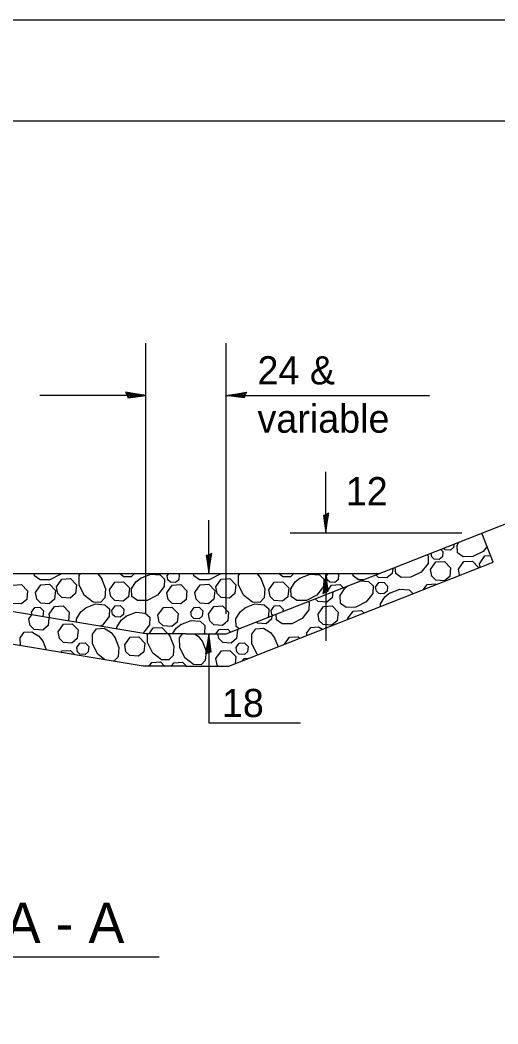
# Model space of a CAD drawing. Extents: x -0.01 to 2.83, y -0.17 to 1.83.
# Drawn here: x 0.9758 to 1.1736, y 1.4178 to 1.8333 of the extents above; entities that cross this region are included whole.
import ezdxf

# ---------------------------------------------------------------- set-up
doc = ezdxf.new("R2010")
doc.units = 0
for name, color, linetype in [('RD_Pr_Roadway_Dimensions', 7, 'Continuous'), ('RD_Pr_Roadway_Notes', 7, 'Continuous'), ('SH_General_Details', 7, 'Continuous'), ('SH_Printer_Plotting_Border', 7, 'Continuous')]:
    doc.layers.add(name, color=color, linetype=linetype)

msp = doc.modelspace()

# ---------------------------------------------------------------- linework, layer by layer
at = {"layer": 'RD_Pr_Roadway_Dimensions'}
for p, q in [((1.02778, 1.58757), (1.02778, 1.69954)), ((1.06111, 1.58757), (1.06111, 1.69954)), ((1.02778, 1.67793), (0.98398, 1.67793)), ((1.06111, 1.67793), (1.14523, 1.67793)), ((1.10234, 1.6209), (1.10234, 1.64631)), ((1.05388, 1.60423), (1.05388, 1.62633)), ((1.15862, 1.6209), (1.08758, 1.6209)), ((1.05388, 1.57923), (1.05388, 1.54243)), ((1.05388, 1.54243), (1.09188, 1.54243))]:
    msp.add_line(p, q, dxfattribs=at)
for points in [[(1.02013, 1.67804), (1.02039, 1.6769), (1.02362, 1.67739), (1.02778, 1.67793), (1.02334, 1.67854), (1.01945, 1.67923), (1.02013, 1.67804), (1.02047, 1.67729), (1.02499, 1.67794), (1.02005, 1.67881), (1.02078, 1.67783), (1.02285, 1.67797), (1.02086, 1.67827)], [(1.06877, 1.67804), (1.06851, 1.6769), (1.06527, 1.67739), (1.06111, 1.67793), (1.06556, 1.67854), (1.06945, 1.67923), (1.06877, 1.67804), (1.06842, 1.67729), (1.06391, 1.67794), (1.06884, 1.67881), (1.06812, 1.67783), (1.06604, 1.67797), (1.06804, 1.67827)], [(1.10245, 1.62855), (1.10131, 1.62829), (1.1018, 1.62506), (1.10234, 1.6209), (1.10295, 1.62534), (1.10363, 1.62923), (1.10245, 1.62855), (1.10169, 1.62821), (1.10234, 1.62369), (1.10321, 1.62863), (1.10224, 1.6279), (1.10237, 1.62583), (1.10267, 1.62782)], [(1.05399, 1.61188), (1.05285, 1.61163), (1.05334, 1.60839), (1.05388, 1.60423), (1.05449, 1.60867), (1.05517, 1.61257), (1.05399, 1.61188), (1.05324, 1.61154), (1.05389, 1.60703), (1.05475, 1.61196), (1.05378, 1.61123), (1.05391, 1.60916), (1.05422, 1.61116)], [(1.05377, 1.57158), (1.05491, 1.57184), (1.05442, 1.57507), (1.05388, 1.57923), (1.05327, 1.57479), (1.05259, 1.5709), (1.05377, 1.57158), (1.05452, 1.57192), (1.05387, 1.57644), (1.05301, 1.5715), (1.05398, 1.57223), (1.05385, 1.5743), (1.05355, 1.57231)]]:
    msp.add_lwpolyline(points, dxfattribs=at)
at = {"layer": 'RD_Pr_Roadway_Notes'}
msp.add_line((0.85736, 1.44546), (1.03336, 1.44546), dxfattribs=at)
at = {"layer": 'SH_General_Details'}
for p, q in [((2.83333, 1.83333), (-0.00001, 1.83333)), ((1.06111, 1.57923), (1.32269, 1.6822)), ((1.02778, 1.57923), (0.7449, 1.62638)), ((1.17165, 1.60898), (1.16696, 1.6209)), ((1.06222, 1.5659), (1.17165, 1.60898)), ((1.02668, 1.5659), (0.77559, 1.60775)), ((0.87778, 1.60423), (1.12462, 1.60423)), ((1.10234, 1.60423), (1.10234, 1.57635)), ((1.04445, 1.57923), (1.02778, 1.57923)), ((1.04445, 1.57923), (1.06111, 1.57923)), ((1.05388, 1.57923), (1.05388, 1.57923)), ((1.04445, 1.5659), (1.02668, 1.5659)), ((1.04445, 1.5659), (1.06222, 1.5659))]:
    msp.add_line(p, q, dxfattribs=at)
msp.add_lwpolyline([(0.16666, 1.79167), (2.79166, 1.79167), (2.79166, 0.04167), (0.16666, 0.04167)], close=True, dxfattribs=at)
for points in [[(1.16911, 1.61544), (1.16748, 1.61337), (1.16319, 1.61122), (1.15914, 1.61115), (1.15686, 1.61277), (1.15665, 1.61599), (1.15738, 1.61713)], [(1.14995, 1.61421), (1.15081, 1.61331), (1.1506, 1.61114), (1.14927, 1.61004), (1.14715, 1.61019), (1.14616, 1.61116), (1.14588, 1.6126)], [(1.15535, 1.61633), (1.15522, 1.61503), (1.1539, 1.61393), (1.15178, 1.61408), (1.15116, 1.61468)], [(1.14423, 1.61195), (1.1447, 1.6115), (1.14464, 1.60838), (1.14186, 1.60483), (1.13757, 1.60268), (1.13352, 1.60261), (1.13125, 1.60423), (1.13107, 1.60677)], [(1.14568, 1.60582), (1.14792, 1.60901), (1.1515, 1.60921), (1.15399, 1.60663), (1.15363, 1.60302), (1.15142, 1.60118), (1.14788, 1.60144), (1.14622, 1.60305), (1.14568, 1.60582)], [(1.15724, 1.60595), (1.15948, 1.60914), (1.16306, 1.60934), (1.16555, 1.60676), (1.16553, 1.60657)], [(1.16593, 1.60829), (1.16817, 1.61148), (1.17061, 1.61162)], [(0.9927, 1.60423), (0.99235, 1.60379), (0.98806, 1.60165), (0.98401, 1.60157), (0.98174, 1.60319), (0.98167, 1.60423)], [(1.0095, 1.60213), (1.01116, 1.59793), (1.01083, 1.59408), (1.00909, 1.59225), (1.00597, 1.59231), (1.00241, 1.59509), (1.00027, 1.59938), (1.0002, 1.60343), (1.00077, 1.60423)], [(1.00767, 1.60423), (1.00792, 1.60407), (1.00961, 1.60196)], [(1.02311, 1.60423), (1.02177, 1.60283), (1.01865, 1.60289), (1.01692, 1.60423)], [(1.03666, 1.60325), (1.03735, 1.60423)], [(1.04116, 1.60423), (1.04164, 1.60374), (1.04143, 1.60157), (1.0401, 1.60046), (1.03798, 1.60062), (1.03698, 1.60158), (1.03666, 1.60325)], [(1.05865, 1.60423), (1.05831, 1.60379), (1.05402, 1.60165), (1.04997, 1.60157), (1.04769, 1.60319), (1.04762, 1.60423)], [(1.07546, 1.60213), (1.07712, 1.59793), (1.07679, 1.59408), (1.07505, 1.59225), (1.07192, 1.59231), (1.06837, 1.59509), (1.06623, 1.59938), (1.06615, 1.60343), (1.06673, 1.60423)], [(1.07363, 1.60423), (1.07388, 1.60407), (1.07557, 1.60196)], [(1.08906, 1.60423), (1.08773, 1.60283), (1.0846, 1.60289), (1.08288, 1.60423)], [(1.10222, 1.59658), (1.10337, 1.59684), (1.10287, 1.60007), (1.10234, 1.60423), (1.10173, 1.59979), (1.10104, 1.5959), (1.10222, 1.59658), (1.10298, 1.59692), (1.10233, 1.60144), (1.10146, 1.5965), (1.10243, 1.59723), (1.1023, 1.5993), (1.102, 1.59731)], [(1.10262, 1.60325), (1.10331, 1.60423)], [(1.10712, 1.60423), (1.1076, 1.60374), (1.10738, 1.60157), (1.10606, 1.60046), (1.10394, 1.60062), (1.10294, 1.60158), (1.10262, 1.60325)], [(1.11796, 1.60161), (1.11593, 1.60157), (1.11365, 1.60319), (1.11358, 1.60423)], [(1.13006, 1.60638), (1.12985, 1.6042), (1.12764, 1.60236), (1.1241, 1.60262), (1.12307, 1.60362)], [(1.12461, 1.60423), (1.12461, 1.60423)], [(1.15772, 1.6035), (1.15725, 1.60595)], [(1.16622, 1.60684), (1.16594, 1.60829)], [(0.99081, 1.59871), (0.99305, 1.6019), (0.99662, 1.6021), (0.99911, 1.59952), (0.99875, 1.59591), (0.99654, 1.59407), (0.99301, 1.59433), (0.99135, 1.59594), (0.99081, 1.59871)], [(1.01273, 1.59742), (1.01497, 1.60061), (1.01855, 1.60082), (1.02104, 1.59824), (1.02068, 1.59462), (1.01847, 1.59279), (1.01493, 1.59304), (1.01327, 1.59465), (1.01273, 1.59742)], [(1.02565, 1.60234), (1.02985, 1.604), (1.0337, 1.60367), (1.03553, 1.60193), (1.03547, 1.5988), (1.03269, 1.59525), (1.0284, 1.59311), (1.02435, 1.59303), (1.02207, 1.59465), (1.02186, 1.59788), (1.02371, 1.60076), (1.02582, 1.60245)], [(1.05676, 1.59871), (1.059, 1.6019), (1.06258, 1.6021), (1.06507, 1.59952), (1.06471, 1.59591), (1.0625, 1.59407), (1.05897, 1.59433), (1.0573, 1.59594), (1.05676, 1.59871)], [(1.07869, 1.59742), (1.08093, 1.60061), (1.08451, 1.60082), (1.08699, 1.59824), (1.08663, 1.59462), (1.08442, 1.59279), (1.08089, 1.59304), (1.07923, 1.59465), (1.07869, 1.59742)], [(1.09161, 1.60234), (1.0958, 1.604), (1.09965, 1.60367), (1.10148, 1.60193), (1.10142, 1.5988), (1.09865, 1.59525), (1.09435, 1.59311), (1.09031, 1.59303), (1.08803, 1.59465), (1.08781, 1.59788), (1.08966, 1.60076), (1.09178, 1.60245)], [(1.11675, 1.60113), (1.12007, 1.60085), (1.1219, 1.59911), (1.12184, 1.59598), (1.11907, 1.59243), (1.11477, 1.59028), (1.11073, 1.59021), (1.10845, 1.59183), (1.10823, 1.59505), (1.11008, 1.59794), (1.1115, 1.59907)], [(1.12292, 1.59853), (1.12427, 1.60044), (1.12641, 1.60057), (1.12791, 1.59902), (1.12769, 1.59685), (1.12636, 1.59575), (1.12424, 1.5959), (1.12325, 1.59687), (1.12292, 1.59853)], [(0.97055, 1.59624), (0.97279, 1.59943), (0.97637, 1.59963), (0.97886, 1.59706), (0.9785, 1.59344), (0.97629, 1.5916), (0.97276, 1.59186), (0.97109, 1.59347), (0.97056, 1.59624)], [(0.98211, 1.59637), (0.98436, 1.59956), (0.98793, 1.59977), (0.99042, 1.59719), (0.99006, 1.59357), (0.98785, 1.59173), (0.98432, 1.59199), (0.98266, 1.5936), (0.98212, 1.59637)], [(1.03651, 1.59624), (1.03875, 1.59943), (1.04233, 1.59963), (1.04482, 1.59706), (1.04446, 1.59344), (1.04225, 1.5916), (1.03871, 1.59186), (1.03705, 1.59347), (1.03651, 1.59624)], [(1.04807, 1.59637), (1.05031, 1.59956), (1.05389, 1.59977), (1.05638, 1.59719), (1.05602, 1.59357), (1.05381, 1.59173), (1.05027, 1.59199), (1.04861, 1.5936), (1.04807, 1.59637)], [(1.10518, 1.59658), (1.10494, 1.59417), (1.10273, 1.59233), (1.09919, 1.59259), (1.09799, 1.59375)], [(1.10247, 1.59624), (1.10471, 1.59943), (1.10829, 1.59963), (1.10957, 1.59831)], [(1.1026, 1.59556), (1.10247, 1.59624)], [(1.125, 1.59061), (1.12493, 1.59161), (1.12678, 1.5945), (1.1289, 1.59618)], [(1.12873, 1.59608), (1.13292, 1.59774), (1.13677, 1.59741), (1.13838, 1.59588)], [(1.14281, 1.59762), (1.14425, 1.59967), (1.14782, 1.59988), (1.14802, 1.59968)], [(1.09508, 1.5926), (1.09542, 1.59228), (1.09536, 1.58915), (1.09258, 1.5856), (1.08829, 1.58345), (1.08425, 1.58338), (1.08197, 1.585), (1.08181, 1.58738)], [(0.98047, 1.58822), (0.98182, 1.59013), (0.98397, 1.59025), (0.98546, 1.58871), (0.98524, 1.58654), (0.98503, 1.58636)], [(0.9807, 1.58708), (0.98048, 1.58822)], [(0.98782, 1.58739), (0.99006, 1.59058), (0.99364, 1.59078), (0.99612, 1.58821), (0.99576, 1.58459), (0.99574, 1.58457)], [(0.99916, 1.584), (0.99906, 1.58548), (1.00091, 1.58836), (1.00303, 1.59005)], [(1.00286, 1.58994), (1.00705, 1.5916), (1.0109, 1.59127), (1.01273, 1.58953), (1.01267, 1.58641), (1.00989, 1.58285), (1.00893, 1.58237)], [(1.01375, 1.58895), (1.0151, 1.59087), (1.01724, 1.59099), (1.01873, 1.58944), (1.01852, 1.58727), (1.01719, 1.58617), (1.01507, 1.58632), (1.01408, 1.58729), (1.01375, 1.58895)], [(1.01956, 1.5865), (1.02375, 1.58816), (1.0276, 1.58783), (1.02943, 1.58609), (1.02937, 1.58296), (1.02661, 1.57943)], [(1.03283, 1.58691), (1.03508, 1.5901), (1.03865, 1.5903), (1.04114, 1.58772), (1.04078, 1.58411), (1.03857, 1.58227), (1.03504, 1.58253), (1.03338, 1.58414), (1.03284, 1.58691)], [(1.04643, 1.58822), (1.04778, 1.59013), (1.04992, 1.59025), (1.05142, 1.58871), (1.0512, 1.58654), (1.04987, 1.58544), (1.04775, 1.58559), (1.04676, 1.58656), (1.04643, 1.58822)], [(1.05378, 1.58739), (1.05602, 1.59058), (1.05959, 1.59078), (1.06208, 1.58821), (1.06172, 1.58459), (1.05951, 1.58275), (1.05598, 1.58301), (1.05432, 1.58462), (1.05378, 1.58739)], [(1.0665, 1.58135), (1.06523, 1.58226), (1.06502, 1.58548), (1.06687, 1.58836), (1.06898, 1.59005)], [(1.06881, 1.58994), (1.07301, 1.5916), (1.07686, 1.59127), (1.07869, 1.58953), (1.07863, 1.58641), (1.07831, 1.586)], [(1.07971, 1.58895), (1.08105, 1.59087), (1.0832, 1.59099), (1.08469, 1.58944), (1.08459, 1.58848)], [(1.08048, 1.58686), (1.08003, 1.58729), (1.07971, 1.58895)], [(1.0991, 1.58743), (1.10134, 1.59061), (1.10492, 1.59082), (1.1074, 1.58824), (1.10704, 1.58463), (1.10483, 1.58279), (1.1013, 1.58304), (1.09964, 1.58465), (1.0991, 1.58743)], [(1.11135, 1.58547), (1.11359, 1.58866), (1.11717, 1.58887), (1.1181, 1.5879)], [(0.97944, 1.58547), (0.98058, 1.5871)], [(0.98771, 1.58591), (0.98738, 1.58267), (0.98517, 1.58083), (0.98164, 1.58109), (0.97998, 1.5827), (0.97944, 1.58547)], [(0.98812, 1.58584), (0.98782, 1.58739)], [(0.99151, 1.58005), (0.99375, 1.58324), (0.99732, 1.58344), (0.99981, 1.58087), (0.99945, 1.57725), (0.99724, 1.57541), (0.99371, 1.57567), (0.99205, 1.57728), (0.99151, 1.58005)], [(1.01582, 1.58123), (1.01576, 1.58204), (1.01761, 1.58492), (1.01973, 1.58661)], [(1.04233, 1.58311), (1.04652, 1.58477), (1.05038, 1.58444), (1.05221, 1.5827), (1.05215, 1.57957), (1.05188, 1.57923)], [(1.07992, 1.58663), (1.07978, 1.58525), (1.07757, 1.58341), (1.07404, 1.58367), (1.07356, 1.58413)], [(1.11139, 1.58526), (1.11135, 1.58547)], [(0.97589, 1.57436), (0.97583, 1.57761), (0.97745, 1.57989), (0.98067, 1.58011), (0.98355, 1.57826), (0.98524, 1.57614)], [(1.01078, 1.56855), (1.00794, 1.57076), (1.0058, 1.57506), (1.00573, 1.5791), (1.00734, 1.58138), (1.01057, 1.5816), (1.01345, 1.57975), (1.01514, 1.57763)], [(1.03781, 1.57834), (1.03947, 1.57415), (1.03913, 1.5703), (1.03739, 1.56847), (1.03427, 1.56853), (1.03072, 1.57131), (1.02857, 1.5756), (1.02851, 1.57923)], [(1.02915, 1.57923), (1.03086, 1.58166), (1.03444, 1.58187), (1.03692, 1.57929), (1.03692, 1.57923)], [(1.03707, 1.57923), (1.03791, 1.57818)], [(1.03891, 1.57923), (1.04039, 1.58153), (1.0425, 1.58322)], [(1.05109, 1.57631), (1.05275, 1.57212), (1.05242, 1.56827), (1.05068, 1.56644), (1.04756, 1.5665), (1.044, 1.56927), (1.04186, 1.57357), (1.04179, 1.57761), (1.04294, 1.57923)], [(1.04799, 1.57923), (1.04951, 1.57826), (1.0512, 1.57614)], [(1.05686, 1.57923), (1.05812, 1.58104), (1.0617, 1.58124), (1.06294, 1.57995)], [(1.06563, 1.58101), (1.06577, 1.58087), (1.06541, 1.57725), (1.0632, 1.57541), (1.05967, 1.57567), (1.058, 1.57728), (1.05762, 1.57923)], [(1.07413, 1.57059), (1.0739, 1.57076), (1.07175, 1.57506), (1.07168, 1.5791), (1.0733, 1.58138), (1.07652, 1.5816), (1.07941, 1.57975), (1.08109, 1.57763)], [(1.09448, 1.5786), (1.09446, 1.57965), (1.09608, 1.58192), (1.0993, 1.58214), (1.10089, 1.58112)], [(0.98513, 1.57631), (0.98661, 1.57258)], [(0.99921, 1.57352), (1.00055, 1.57543), (1.0027, 1.57556), (1.00419, 1.57401), (1.00397, 1.57184), (1.00265, 1.57074), (1.00053, 1.57089), (0.99953, 1.57186), (0.99921, 1.57352)], [(1.01503, 1.5778), (1.01669, 1.57361), (1.01636, 1.56976), (1.01462, 1.56793), (1.0145, 1.56793)], [(1.01906, 1.57463), (1.0213, 1.57782), (1.02487, 1.57802), (1.02736, 1.57544), (1.027, 1.57183), (1.02479, 1.56999), (1.02126, 1.57025), (1.0196, 1.57186), (1.01906, 1.57463)], [(1.06516, 1.57352), (1.06651, 1.57543), (1.06865, 1.57556), (1.07015, 1.57401), (1.06993, 1.57184), (1.0686, 1.57074), (1.06648, 1.57089), (1.06549, 1.57186), (1.06516, 1.57352)], [(1.08099, 1.5778), (1.08254, 1.5739)], [(1.08525, 1.57497), (1.08725, 1.57782), (1.09083, 1.57802), (1.09143, 1.5774)], [(0.99269, 1.57156), (0.99312, 1.57217), (0.9967, 1.57238), (0.9984, 1.57061)], [(1.05684, 1.56898), (1.05908, 1.57217), (1.06265, 1.57238), (1.06514, 1.5698), (1.06486, 1.56694)], [(1.02919, 1.5659), (1.03026, 1.56743), (1.03384, 1.56763), (1.03551, 1.5659)], [(1.0385, 1.5659), (1.03948, 1.56729), (1.04306, 1.5675), (1.0446, 1.5659)], [(1.0577, 1.5659), (1.05738, 1.56621), (1.05684, 1.56898)], [(1.06795, 1.56815), (1.06855, 1.56901), (1.07038, 1.56911)]]:
    msp.add_lwpolyline(points, dxfattribs=at)
at = {"layer": 'SH_Printer_Plotting_Border'}
msp.add_lwpolyline([(-0.00001, 0), (2.83333, 0), (2.83333, 1.83333), (-0.00001, 1.83333)], close=True, dxfattribs=at)

# ---------------------------------------------------------------- texts
at = {"layer": 'RD_Pr_Roadway_Dimensions'}
for s, p in [('24 &', (1.07404, 1.68251)), ('variable', (1.07404, 1.66251)), ('12', (1.1106, 1.63248)), (' 18', (1.05498, 1.54478))]:
    msp.add_text(s, height=0.011667, dxfattribs=at).set_placement(p)
at = {"layer": 'RD_Pr_Roadway_Notes'}
msp.add_text('SECTION A - A', height=0.0166667, dxfattribs=at).set_placement((0.86415, 1.45125))

doc.saveas('drawing.dxf')
